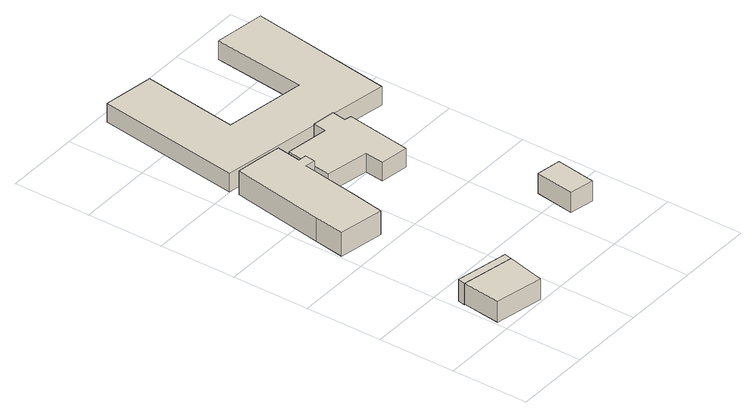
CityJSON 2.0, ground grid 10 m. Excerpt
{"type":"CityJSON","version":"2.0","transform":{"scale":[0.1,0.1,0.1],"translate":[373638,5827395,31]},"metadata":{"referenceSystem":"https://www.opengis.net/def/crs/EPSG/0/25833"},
"CityObjects":{
"building1":{"type":"Building","attributes":{"Gemeindeschluessel":"11000005","BezugspunktDach":"2200","function":"31001_2724","measuredHeight":2.83,"storeysAboveGround":1},"address":[{"country":"Germany","locality":"Berlin","thoroughfareNumber":"120 (8)","thoroughfareName":"Eiskellerweg"}],"geometry":[{"type":"Solid","lod":"1","boundaries":[[[[0,1,2,3]],[[4,5,6,7]],[[4,7,3,2]],[[5,4,2,1]],[[6,5,1,0]],[[7,6,0,3]]]]}]},
"building2":{"type":"Building","attributes":{"Gemeindeschluessel":"11000005","BezugspunktDach":"2200","function":"51009_1610","measuredHeight":2.86,"storeysAboveGround":0},"address":[{"country":"Germany","locality":"Berlin"}],"geometry":[{"type":"Solid","lod":"1","boundaries":[[[[1,8,9,2]],[[10,11,12,13]],[[10,13,2,9]],[[11,10,9,8]],[[12,11,8,1]],[[13,12,1,2]]]]}]},
"building3":{"type":"Building","attributes":{"Gemeindeschluessel":"11000005","function":"31001_1220"},"address":[{"country":"Germany","locality":"Berlin","thoroughfareNumber":"120","thoroughfareName":"Eiskellerweg"}],"children":["building3-1","building3-2"]},
"building3-1":{"type":"BuildingPart","attributes":{"BezugspunktDach":"2200","measuredHeight":3.79,"storeysAboveGround":1},"parents":["building3"],"geometry":[{"type":"MultiSurface","lod":"1","boundaries":[[[14,15,16,17,18,19,20,21,22,23,24]],[[25,26,27,28,29,30,31,32,33,34,35]],[[25,35,24,23]],[[26,25,23,22]],[[27,26,22,21]],[[28,27,21,20]],[[29,28,20,19]],[[30,29,19,18]],[[36,37,18,17]],[[32,31,17,16]],[[33,32,16,15]],[[34,33,15,14]],[[35,34,14,24]],[[31,38,30,37,36]]]}]},
"building3-2":{"type":"BuildingPart","attributes":{"BezugspunktDach":"2200","measuredHeight":2.57,"storeysAboveGround":1},"parents":["building3"],"geometry":[{"type":"MultiSurface","lod":"1","boundaries":[[[39,40,41,42,43,44,45,46,47,48,49]],[[50,51,52,53,54,55,56,57,58,59,60]],[[50,30,37,48]],[[60,49,36,31]],[[51,50,48,47]],[[52,51,47,46]],[[53,52,46,45]],[[54,53,45,44]],[[55,54,44,43]],[[56,55,43,42]],[[57,56,42,41]],[[58,57,41,40]],[[59,58,40,39]],[[60,59,39,49]],[[31,36,37,30]]]}]},
"building4":{"type":"Building","attributes":{"Gemeindeschluessel":"11000005","BezugspunktDach":"2200","function":"31001_2724","measuredHeight":2.69,"storeysAboveGround":1},"address":[{"country":"Germany","locality":"Berlin","thoroughfareNumber":"120 (13)","thoroughfareName":"Eiskellerweg"}],"geometry":[{"type":"Solid","lod":"1","boundaries":[[[[61,62,63,64]],[[65,66,67,68]],[[65,68,64,63]],[[66,65,63,62]],[[67,66,62,61]],[[68,67,61,64]]]]}]},
"building5":{"type":"Building","attributes":{"Gemeindeschluessel":"11000005","BezugspunktDach":"2200","function":"31001_2724","measuredHeight":2.52,"storeysAboveGround":1},"address":[{"country":"Germany","locality":"Berlin","thoroughfareNumber":"120 (1)","thoroughfareName":"Eiskellerweg"}],"geometry":[{"type":"Solid","lod":"1","boundaries":[[[[69,70,71,72,73,74,75,76,77,78]],[[79,80,81,82,83,84,85,86,87,88]],[[79,88,78,77]],[[80,79,77,76]],[[81,80,76,75]],[[82,81,75,74]],[[83,82,74,73]],[[84,83,73,72]],[[85,84,72,71]],[[86,85,71,70]],[[87,86,70,69]],[[88,87,69,78]]]]}]}
},
"vertices":[
[64,1,36],[76,50,36],[7,63,36],[1,13,36],[7,63,8],[76,50,8],[64,1,8],[1,13,8],
[78,60,36],[9,73,36],[9,73,7],[78,60,7],[76,50,7],[7,63,7],
[60,217,39],[67,256,39],[80,334,39],[93,332,39],[95,346,39],[84,347,39],[89,379,39],[58,384,39],[28,388,39],[7,266,39],[1,227,39],[7,266,7],[28,388,7],[58,384,7],[89,379,7],[84,347,7],[95,346,7],[93,332,7],[80,334,7],[67,256,7],[60,217,7],[1,227,7],[93,332,32],[95,346,32],[93,336,7],
[146,301,32],[143,276,32],[180,271,32],[193,356,32],[184,358,32],[187,376,32],[157,380,32],[154,363,32],[99,371,32],[98,371,32],[90,311,32],[98,371,7],[99,371,7],[154,363,7],[157,380,7],[187,376,7],[184,358,7],[193,356,7],[180,271,7],[143,276,7],[146,301,7],[90,311,7],
[249,66,35],[257,118,35],[225,123,35],[217,72,35],[225,123,8],[257,118,8],[249,66,8],[217,72,8],
[157,380,30],[187,376,30],[261,364,30],[290,552,30],[224,561,30],[210,439,30],[103,455,30],[121,579,30],[55,589,30],[28,401,30],[55,589,5],[121,579,5],[103,455,5],[210,439,5],[224,561,5],[290,552,5],[261,364,5],[187,376,5],[157,380,5],[28,401,5]
]}
